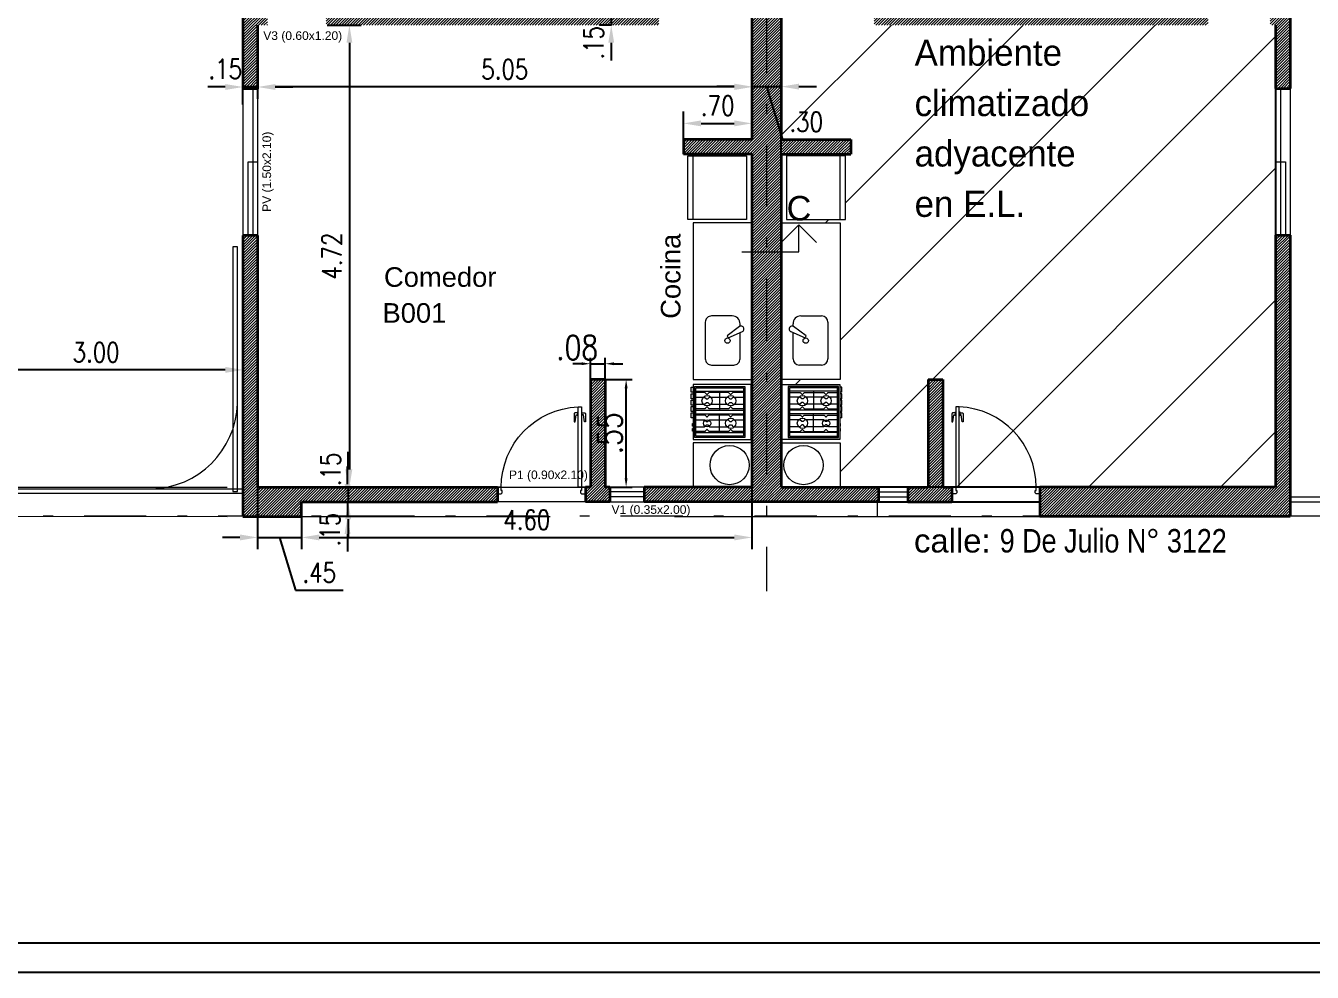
# Model space of a CAD drawing. Header units: millimetres. Extents: x 2761 to 3221, y 1635 to 1962.
# Drawn here: x 3197.74 to 3210.88, y 1697.65 to 1707.32 of the extents above; entities that cross this region are included whole.
import ezdxf

# ---------------------------------------------------------------- set-up
doc = ezdxf.new("R2010")
doc.units = ezdxf.units.MM
doc.linetypes.add('DASHDOT', pattern=[25.4, 12.7, -6.35, 0, -6.35])
doc.linetypes.add('DASHED', pattern=[19.05, 12.7, -6.35])
doc.layers.get('Defpoints').update_dxf_attribs({"lineweight": 5})
for name, color, linetype, lineweight in [('Aberturas', 239, 'Continuous', 18), ('Artefacctos', 249, 'Continuous', 20), ('Cotas', 8, 'Continuous', 15), ('Detalles', 3, 'Continuous', 15), ('Ejes', 3, 'DASHDOT', 13), ('Muros', 6, 'Continuous', 50), ('Proyecciones', 249, 'DASHED', 0), ('Rayado', 7, 'Continuous', 15), ('Textos', 3, 'Continuous', 9)]:
    doc.layers.add(name, color=color, linetype=linetype, lineweight=lineweight)
doc.layers.add('No View', color=70, linetype='Continuous', plot=False)
doc.styles.add('cotas', font='romans.shx', dxfattribs={"width": 0.8})
doc.styles.get("Standard").update_dxf_attribs({"font": 'arial.ttf'})
doc.dimstyles.new('Esc 1-100', dxfattribs={"dimtxt": 0.2, "dimasz": 0.18, "dimexe": 0.12, "dimexo": 0, "dimgap": 0.08, "dimtad": 1, "dimzin": 4, "dimdsep": 46, "dimtxsty": 'cotas', "dimcen": 2.5, "dimclrd": 7, "dimclre": 7, "dimclrt": 256, "dimaunit": 1, "dimadec": 3, "dimazin": 0, "dimtfac": 1, "dimtmove": 1, "dimatfit": 3, "dimfxl": 0.12, "dimarcsym": 0})
doc.dimstyles.new('Esc 1-50', dxfattribs={"dimtxt": 0.25, "dimasz": 0.09, "dimexe": 0.06, "dimexo": 0, "dimgap": 0.04, "dimtad": 1, "dimlfac": 0.5, "dimzin": 4, "dimdsep": 46, "dimtxsty": 'cotas', "dimcen": 2.5, "dimclrd": 7, "dimclre": 7, "dimclrt": 256, "dimaunit": 1, "dimadec": 0, "dimazin": 0, "dimtfac": 1, "dimtmove": 1, "dimatfit": 3, "dimfxl": 0.06, "dimarcsym": 0})

# ---------------------------------------------------------------- blocks, each defined once
blk = doc.blocks.new('Rotulo-PRONEV')
at = {"ltscale": 4}
blk.add_lwpolyline([(20.701, 2.099), (0.299, 2.099), (0.299, 29.398), (20.701, 29.398)], close=True, dxfattribs=at)
at = {"layer": 'No View'}
blk.add_lwpolyline([(0, 0), (21, 0), (21, 29.7), (0, 29.7)], close=True, dxfattribs=at)
blk = doc.blocks.new('P82i')
at = {"color": 0, "linetype": 'ByBlock'}
for points in [[(0.036, 0.828), (0.011, 0.828, 0.414214), (0.001, 0.818), (0.001, 0.738), (0.011, 0.738), (0.021, 0.808), (0.036, 0.808)], [(0.081, 0.828), (0.106, 0.828, -0.414214), (0.116, 0.818), (0.116, 0.738), (0.106, 0.738), (0.096, 0.808), (0.081, 0.808)]]:
    blk.add_lwpolyline(points, format="xyb", dxfattribs=at)
for points in [[(0.041, 0.798), (0.036, 0.798), (0.036, 0.838), (0.041, 0.838)], [(0.076, 0.838), (0.081, 0.838), (0.081, 0.798), (0.076, 0.798)]]:
    blk.add_lwpolyline(points, dxfattribs=at)
for points in [[(0.076, 0.89), (0.041, 0.89), (0.041, 0.07), (0.076, 0.07)], [(0, 0.07), (0.041, 0.07), (0.041, 0.035), (0.051, 0.035), (0.051, 0.01), (0.041, 0), (0, 0)], [(0.9, 0), (0.861, 0), (0.851, 0.01), (0.851, 0.035), (0.861, 0.035), (0.861, 0.07), (0.9, 0.07)]]:
    blk.add_lwpolyline(points, close=True, dxfattribs=at)
blk.add_arc((0.041, 0.07), 0.82, 360, 87.5537, dxfattribs=at)
blk = doc.blocks.new('*D338')
at = {"layer": 'Cotas', "color": 7, "lineweight": -2, "transparency": 16777216}
for p, q in [((3205.155, 1707.314), (3205.155, 1706.574)), ((3200.105, 1706.847), (3200.105, 1706.574)), ((3204.975, 1706.694), (3200.285, 1706.694))]:
    blk.add_line(p, q, dxfattribs=at)
at = {"layer": 'Cotas', "color": 7, "transparency": 16777216}
for points in [[(3200.285, 1706.724), (3200.285, 1706.664), (3200.105, 1706.694)], [(3204.975, 1706.724), (3204.975, 1706.664), (3205.155, 1706.694)]]:
    blk.add_solid(points, dxfattribs=at)
at = {"layer": 'Defpoints', "color": 0, "transparency": 16777216}
for p in [(3205.155, 1707.314), (3200.105, 1706.847), (3200.105, 1706.694)]:
    blk.add_point(p, dxfattribs=at)
at = {"layer": 'Cotas', "transparency": 16777216, "insert": (3202.63, 1706.874), "char_height": 0.2, "attachment_point": 5, "style": 'cotas'}
blk.add_mtext('5.05', dxfattribs=at)
blk = doc.blocks.new('*D339')
at = {"layer": 'Cotas', "color": 7, "lineweight": -2, "transparency": 16777216}
for p, q in [((3200.815, 1707.326), (3201.163, 1707.326)), ((3201.043, 1707.146), (3201.043, 1702.786)), ((3200.105, 1702.606), (3201.163, 1702.606))]:
    blk.add_line(p, q, dxfattribs=at)
at = {"layer": 'Cotas', "color": 7, "transparency": 16777216}
for points in [[(3201.013, 1707.146), (3201.073, 1707.146), (3201.043, 1707.326)], [(3201.013, 1702.786), (3201.073, 1702.786), (3201.043, 1702.606)]]:
    blk.add_solid(points, dxfattribs=at)
at = {"layer": 'Defpoints', "color": 0, "transparency": 16777216}
for p in [(3200.815, 1707.326), (3200.105, 1702.606), (3201.043, 1702.606)]:
    blk.add_point(p, dxfattribs=at)
at = {"layer": 'Cotas', "transparency": 16777216, "insert": (3200.863, 1704.966), "char_height": 0.2, "attachment_point": 5, "rotation": 90, "style": 'cotas'}
blk.add_mtext('4.72', dxfattribs=at)
blk = doc.blocks.new('*D358')
at = {"layer": 'Cotas', "color": 7, "lineweight": -2, "transparency": 16777216}
for p, q in [((3204.455, 1706.156), (3204.455, 1706.442)), ((3205.155, 1706.156), (3205.155, 1706.442)), ((3204.635, 1706.322), (3204.975, 1706.322))]:
    blk.add_line(p, q, dxfattribs=at)
at = {"layer": 'Cotas', "color": 7, "transparency": 16777216}
for points in [[(3204.635, 1706.352), (3204.635, 1706.292), (3204.455, 1706.322)], [(3204.975, 1706.352), (3204.975, 1706.292), (3205.155, 1706.322)]]:
    blk.add_solid(points, dxfattribs=at)
at = {"layer": 'Defpoints', "color": 0, "transparency": 16777216}
for p in [(3205.155, 1706.322), (3204.455, 1706.156), (3205.155, 1706.156)]:
    blk.add_point(p, dxfattribs=at)
at = {"layer": 'Cotas', "transparency": 16777216, "insert": (3204.805, 1706.502), "char_height": 0.2, "attachment_point": 5, "style": 'cotas'}
blk.add_mtext('.70', dxfattribs=at)
blk = doc.blocks.new('*D359')
at = {"layer": 'Cotas', "color": 7, "lineweight": -2, "transparency": 16777216}
for p, q in [((3200.105, 1702.606), (3200.105, 1701.971)), ((3200.555, 1702.306), (3200.555, 1701.971)), ((3199.925, 1702.091), (3199.745, 1702.091)), ((3200.105, 1702.091), (3200.555, 1702.091)), ((3200.105, 1702.091), (3200.555, 1702.091)), ((3200.33, 1702.091), (3200.492, 1701.551)), ((3200.735, 1702.091), (3200.915, 1702.091)), ((3200.492, 1701.551), (3200.979, 1701.551))]:
    blk.add_line(p, q, dxfattribs=at)
at = {"layer": 'Cotas', "color": 7, "transparency": 16777216}
for points in [[(3199.925, 1702.121), (3199.925, 1702.061), (3200.105, 1702.091)], [(3200.735, 1702.121), (3200.735, 1702.061), (3200.555, 1702.091)]]:
    blk.add_solid(points, dxfattribs=at)
at = {"layer": 'Defpoints', "color": 0, "transparency": 16777216}
for p in [(3200.105, 1702.606), (3200.555, 1702.306), (3200.555, 1702.091)]:
    blk.add_point(p, dxfattribs=at)
at = {"layer": 'Cotas', "transparency": 16777216, "insert": (3200.735, 1701.731), "char_height": 0.2, "attachment_point": 5, "style": 'cotas'}
blk.add_mtext('.45', dxfattribs=at)
blk = doc.blocks.new('*D360')
at = {"layer": 'Cotas', "color": 7, "lineweight": -2, "transparency": 16777216}
for p, q in [((3205.155, 1702.606), (3205.155, 1701.971)), ((3200.555, 1702.306), (3200.555, 1701.971)), ((3200.735, 1702.091), (3204.975, 1702.091))]:
    blk.add_line(p, q, dxfattribs=at)
at = {"layer": 'Cotas', "color": 7, "transparency": 16777216}
for points in [[(3200.735, 1702.121), (3200.735, 1702.061), (3200.555, 1702.091)], [(3204.975, 1702.121), (3204.975, 1702.061), (3205.155, 1702.091)]]:
    blk.add_solid(points, dxfattribs=at)
at = {"layer": 'Defpoints', "color": 0, "transparency": 16777216}
for p in [(3205.155, 1702.606), (3200.555, 1702.306), (3205.155, 1702.091)]:
    blk.add_point(p, dxfattribs=at)
at = {"layer": 'Cotas', "transparency": 16777216, "insert": (3202.855, 1702.271), "char_height": 0.2, "attachment_point": 5, "style": 'cotas'}
blk.add_mtext('4.60', dxfattribs=at)
blk = doc.blocks.new('*D364')
at = {"layer": 'Cotas', "color": 7, "lineweight": -2, "transparency": 16777216}
for p, q in [((3196.955, 1703.575), (3196.955, 1703.923)), ((3199.955, 1703.575), (3199.955, 1703.923)), ((3199.775, 1703.803), (3197.135, 1703.803))]:
    blk.add_line(p, q, dxfattribs=at)
at = {"layer": 'Cotas', "color": 7, "transparency": 16777216}
for points in [[(3197.135, 1703.833), (3197.135, 1703.773), (3196.955, 1703.803)], [(3199.775, 1703.833), (3199.775, 1703.773), (3199.955, 1703.803)]]:
    blk.add_solid(points, dxfattribs=at)
at = {"layer": 'Defpoints', "color": 0, "transparency": 16777216}
for p in [(3196.955, 1703.803), (3196.955, 1703.575), (3199.955, 1703.575)]:
    blk.add_point(p, dxfattribs=at)
at = {"layer": 'Cotas', "transparency": 16777216, "insert": (3198.455, 1703.983), "char_height": 0.2, "attachment_point": 5, "style": 'cotas'}
blk.add_mtext('3.00', dxfattribs=at)
blk = doc.blocks.new('*D365')
at = {"layer": 'Defpoints', "color": 0, "transparency": 16777216}
for p in [(3203.655, 1703.704), (3203.87, 1703.704), (3203.655, 1702.606)]:
    blk.add_point(p, dxfattribs=at)
at = {"layer": 'Proyecciones', "color": 7, "lineweight": -2, "transparency": 16777216}
for p, q in [((3203.655, 1703.704), (3203.93, 1703.704)), ((3203.87, 1702.696), (3203.87, 1703.614)), ((3203.655, 1702.606), (3203.93, 1702.606))]:
    blk.add_line(p, q, dxfattribs=at)
at = {"layer": 'Proyecciones', "color": 7, "transparency": 16777216}
for points in [[(3203.855, 1703.614), (3203.885, 1703.614), (3203.87, 1703.704)], [(3203.855, 1702.696), (3203.885, 1702.696), (3203.87, 1702.606)]]:
    blk.add_solid(points, dxfattribs=at)
at = {"layer": 'Proyecciones', "lineweight": 20, "transparency": 16777216, "insert": (3203.705, 1703.155), "char_height": 0.25, "attachment_point": 5, "rotation": 90, "style": 'cotas'}
blk.add_mtext('.55', dxfattribs=at)
blk = doc.blocks.new('*D366')
at = {"layer": 'Defpoints', "color": 0, "transparency": 16777216}
for p in [(3203.655, 1703.866), (3203.505, 1703.704), (3203.655, 1703.704)]:
    blk.add_point(p, dxfattribs=at)
at = {"layer": 'Proyecciones', "color": 7, "lineweight": -2, "transparency": 16777216}
for p, q in [((3203.505, 1703.704), (3203.505, 1703.926)), ((3203.655, 1703.704), (3203.655, 1703.926)), ((3203.415, 1703.866), (3203.325, 1703.866)), ((3203.505, 1703.866), (3203.655, 1703.866)), ((3203.745, 1703.866), (3203.835, 1703.866))]:
    blk.add_line(p, q, dxfattribs=at)
at = {"layer": 'Proyecciones', "color": 7, "transparency": 16777216}
for points in [[(3203.415, 1703.881), (3203.415, 1703.851), (3203.505, 1703.866)], [(3203.745, 1703.881), (3203.745, 1703.851), (3203.655, 1703.866)]]:
    blk.add_solid(points, dxfattribs=at)
at = {"layer": 'Proyecciones', "lineweight": 20, "transparency": 16777216, "insert": (3203.37, 1704.031), "char_height": 0.25, "attachment_point": 5, "style": 'cotas'}
blk.add_mtext('.08', dxfattribs=at)
blk = doc.blocks.new('*D348')
at = {"layer": 'Cotas', "color": 7, "lineweight": -2, "transparency": 16777216}
for p, q in [((3199.955, 1706.514), (3199.955, 1706.814)), ((3200.105, 1706.847), (3200.105, 1706.574)), ((3199.775, 1706.694), (3199.595, 1706.694)), ((3200.105, 1706.694), (3199.955, 1706.694)), ((3200.285, 1706.694), (3200.465, 1706.694))]:
    blk.add_line(p, q, dxfattribs=at)
at = {"layer": 'Cotas', "color": 7, "transparency": 16777216}
for points in [[(3199.775, 1706.724), (3199.775, 1706.664), (3199.955, 1706.694)], [(3200.285, 1706.724), (3200.285, 1706.664), (3200.105, 1706.694)]]:
    blk.add_solid(points, dxfattribs=at)
at = {"layer": 'Defpoints', "color": 0, "transparency": 16777216}
for p in [(3200.105, 1706.847), (3199.955, 1706.694), (3199.955, 1706.514)]:
    blk.add_point(p, dxfattribs=at)
at = {"layer": 'Cotas', "transparency": 16777216, "insert": (3199.775, 1706.878), "char_height": 0.2, "attachment_point": 5, "style": 'cotas'}
blk.add_mtext('.15', dxfattribs=at)
blk = doc.blocks.new('*D367')
at = {"layer": 'Cotas', "color": 7, "lineweight": -2, "transparency": 16777216}
for p, q in [((3201.031, 1702.786), (3201.031, 1702.966)), ((3200.105, 1702.606), (3201.151, 1702.606)), ((3201.031, 1702.606), (3201.031, 1702.456)), ((3201.183, 1702.456), (3200.911, 1702.456)), ((3201.031, 1702.276), (3201.031, 1702.096))]:
    blk.add_line(p, q, dxfattribs=at)
at = {"layer": 'Cotas', "color": 7, "transparency": 16777216}
for points in [[(3201.001, 1702.786), (3201.061, 1702.786), (3201.031, 1702.606)], [(3201.001, 1702.276), (3201.061, 1702.276), (3201.031, 1702.456)]]:
    blk.add_solid(points, dxfattribs=at)
at = {"layer": 'Defpoints', "color": 0, "transparency": 16777216}
for p in [(3200.105, 1702.606), (3201.031, 1702.456), (3201.183, 1702.456)]:
    blk.add_point(p, dxfattribs=at)
at = {"layer": 'Cotas', "transparency": 16777216, "insert": (3200.851, 1702.786), "char_height": 0.2, "attachment_point": 5, "rotation": 90, "style": 'cotas'}
blk.add_mtext('.15', dxfattribs=at)
blk = doc.blocks.new('*D368')
at = {"layer": 'Cotas', "color": 7, "lineweight": -2, "transparency": 16777216}
for p, q in [((3201.024, 1702.636), (3201.024, 1702.816)), ((3201.183, 1702.456), (3200.904, 1702.456)), ((3201.024, 1702.456), (3201.024, 1702.306)), ((3201.102, 1702.306), (3200.904, 1702.306)), ((3201.024, 1702.126), (3201.024, 1701.946))]:
    blk.add_line(p, q, dxfattribs=at)
at = {"layer": 'Cotas', "color": 7, "transparency": 16777216}
for points in [[(3200.994, 1702.636), (3201.054, 1702.636), (3201.024, 1702.456)], [(3200.994, 1702.126), (3201.054, 1702.126), (3201.024, 1702.306)]]:
    blk.add_solid(points, dxfattribs=at)
at = {"layer": 'Defpoints', "color": 0, "transparency": 16777216}
for p in [(3201.183, 1702.456), (3201.024, 1702.306), (3201.102, 1702.306)]:
    blk.add_point(p, dxfattribs=at)
at = {"layer": 'Cotas', "transparency": 16777216, "insert": (3200.844, 1702.171), "char_height": 0.2, "attachment_point": 5, "rotation": 90, "style": 'cotas'}
blk.add_mtext('.15', dxfattribs=at)
blk = doc.blocks.new('*D369')
at = {"layer": 'Cotas', "color": 7, "lineweight": -2, "transparency": 16777216}
for p, q in [((3203.718, 1707.656), (3203.718, 1707.836)), ((3203.575, 1707.476), (3203.838, 1707.476)), ((3203.718, 1707.476), (3203.718, 1707.326)), ((3203.721, 1707.326), (3203.598, 1707.326)), ((3203.718, 1707.146), (3203.718, 1706.966))]:
    blk.add_line(p, q, dxfattribs=at)
at = {"layer": 'Cotas', "color": 7, "transparency": 16777216}
for points in [[(3203.688, 1707.656), (3203.748, 1707.656), (3203.718, 1707.476)], [(3203.688, 1707.146), (3203.748, 1707.146), (3203.718, 1707.326)]]:
    blk.add_solid(points, dxfattribs=at)
at = {"layer": 'Defpoints', "color": 0, "transparency": 16777216}
for p in [(3203.575, 1707.476), (3203.718, 1707.326), (3203.721, 1707.326)]:
    blk.add_point(p, dxfattribs=at)
at = {"layer": 'Cotas', "transparency": 16777216, "insert": (3203.538, 1707.146), "char_height": 0.2, "attachment_point": 5, "rotation": 90, "style": 'cotas'}
blk.add_mtext('.15', dxfattribs=at)
blk = doc.blocks.new('*D373')
at = {"layer": 'Cotas', "color": 7, "lineweight": -2, "transparency": 16777216}
for p, q in [((3205.155, 1707.314), (3205.155, 1706.578)), ((3204.975, 1706.698), (3204.795, 1706.698)), ((3205.155, 1706.698), (3205.455, 1706.698)), ((3205.155, 1706.698), (3205.455, 1706.698)), ((3205.305, 1706.698), (3205.467, 1706.158)), ((3205.455, 1706.793), (3205.455, 1706.578)), ((3205.635, 1706.698), (3205.815, 1706.698)), ((3205.467, 1706.158), (3205.954, 1706.158))]:
    blk.add_line(p, q, dxfattribs=at)
at = {"layer": 'Cotas', "color": 7, "transparency": 16777216}
for points in [[(3204.975, 1706.728), (3204.975, 1706.668), (3205.155, 1706.698)], [(3205.635, 1706.728), (3205.635, 1706.668), (3205.455, 1706.698)]]:
    blk.add_solid(points, dxfattribs=at)
at = {"layer": 'Defpoints', "color": 0, "transparency": 16777216}
for p in [(3205.155, 1707.314), (3205.455, 1706.793), (3205.455, 1706.698)]:
    blk.add_point(p, dxfattribs=at)
at = {"layer": 'Cotas', "transparency": 16777216, "insert": (3205.71, 1706.338), "char_height": 0.2, "attachment_point": 5, "style": 'cotas'}
blk.add_mtext('.30', dxfattribs=at)

msp = doc.modelspace()

# ---------------------------------------------------------------- hatches: boundary and pattern name
at = {"layer": 'Rayado', "lineweight": 20}
h = msp.add_hatch(dxfattribs=at)
h.set_pattern_fill('_USER', color=256, scale=0.02, angle=45, pattern_type=0)
h.set_pattern_definition([(45, (0, 0), (-0.01414213562, 0.01414213562), [])])
h.paths.add_polyline_path([(3211.005, 1711.179), (3210.855, 1711.179), (3210.855, 1710.626), (3209.555, 1710.626), (3209.555, 1709.76), (3209.705, 1709.76), (3209.705, 1710.476), (3211.005, 1710.476)], flags=0)
h.paths.add_polyline_path([(3211.005, 1711.179), (3210.855, 1711.179), (3210.855, 1710.626), (3209.555, 1710.626), (3209.555, 1709.76), (3209.705, 1709.76), (3209.705, 1710.476), (3211.005, 1710.476)], flags=0)
h.paths.add_polyline_path([(3209.555, 1710.626), (3206.405, 1710.626), (3206.405, 1710.476), (3209.555, 1710.476)], flags=17)
h.paths.add_polyline_path([(3211.005, 1711.179), (3210.855, 1711.179), (3210.855, 1710.626), (3209.555, 1710.626), (3209.555, 1710.476), (3209.555, 1709.76), (3209.705, 1709.76), (3209.705, 1710.476), (3211.005, 1710.476)], flags=0)
h.paths.add_polyline_path([(3211.005, 1713.756), (3205.305, 1713.756), (3205.305, 1713.626), (3211.005, 1713.626)])
h.paths.add_polyline_path([(3205.305, 1713.756), (3199.605, 1713.756), (3199.605, 1713.626), (3205.305, 1713.626)])
h.paths.add_polyline_path([(3205.305, 1713.626), (3199.605, 1713.626), (3199.605, 1712.676), (3199.755, 1712.676), (3199.755, 1713.476), (3203.055, 1713.476), (3203.055, 1711.476), (3204.305, 1711.476), (3204.305, 1712.426), (3204.155, 1712.426), (3204.155, 1711.626), (3203.205, 1711.626), (3203.205, 1713.476), (3205.155, 1713.476), (3205.155, 1711.626), (3205.105, 1711.626), (3205.105, 1711.476), (3205.155, 1711.476), (3205.155, 1708.414), (3205.305, 1708.414)])
h.paths.add_polyline_path([(3204.205, 1710.626), (3199.755, 1710.626), (3199.755, 1711.276), (3199.605, 1711.276), (3199.605, 1710.476), (3200.905, 1710.476), (3200.905, 1709.676), (3201.055, 1709.676), (3201.055, 1710.476), (3204.205, 1710.476)], flags=17)
h.paths.add_polyline_path([(3204.205, 1709.626), (3204.055, 1709.626), (3204.055, 1707.476), (3201.055, 1707.476), (3201.055, 1708.276), (3200.905, 1708.276), (3200.905, 1707.476), (3200.805, 1707.476), (3200.805, 1707.326), (3204.205, 1707.326)])
h.paths.add_polyline_path([(3200.105, 1707.326), (3200.205, 1707.326), (3200.205, 1707.476), (3199.955, 1707.476), (3199.955, 1706.676), (3200.105, 1706.676)])
h.paths.add_polyline_path([(3200.105, 1705.176), (3199.955, 1705.176), (3199.955, 1702.306), (3200.555, 1702.306), (3200.555, 1702.456), (3202.555, 1702.456), (3202.555, 1702.606), (3200.105, 1702.606)])
h.paths.add_polyline_path([(3203.655, 1703.704), (3203.505, 1703.704), (3203.505, 1702.606), (3203.455, 1702.606), (3203.455, 1702.456), (3203.705, 1702.456), (3203.705, 1702.606), (3203.655, 1702.606)])
h.paths.add_polyline_path([(3205.305, 1705.01), (3205.155, 1705.01), (3205.155, 1702.606), (3204.055, 1702.606), (3204.055, 1702.456), (3205.305, 1702.456)])
h.paths.add_polyline_path([(3205.455, 1705.01), (3205.305, 1705.01), (3205.305, 1702.456), (3206.448, 1702.456), (3206.448, 1702.606), (3205.455, 1702.606)])
h.paths.add_polyline_path([(3206.164, 1706.156), (3205.455, 1706.156), (3205.455, 1708.414), (3205.305, 1708.414), (3205.305, 1705.01), (3205.455, 1705.01), (3205.455, 1706.006), (3206.164, 1706.006)])
h.paths.add_polyline_path([(3205.305, 1708.414), (3205.155, 1708.414), (3205.155, 1706.156), (3204.455, 1706.156), (3204.455, 1706.006), (3205.155, 1706.006), (3205.155, 1705.01), (3205.305, 1705.01)])
h.paths.add_polyline_path([(3205.455, 1711.476), (3205.505, 1711.476), (3205.505, 1711.626), (3205.455, 1711.626), (3205.455, 1713.476), (3207.405, 1713.476), (3207.405, 1711.626), (3206.455, 1711.626), (3206.455, 1712.426), (3206.305, 1712.426), (3206.305, 1711.476), (3207.555, 1711.476), (3207.555, 1713.476), (3210.855, 1713.476), (3210.855, 1712.679), (3211.005, 1712.679), (3211.005, 1713.626), (3205.305, 1713.626), (3205.305, 1708.414), (3205.455, 1708.414)])
h.paths.add_polyline_path([(3206.555, 1709.626), (3206.405, 1709.626), (3206.405, 1707.326), (3209.815, 1707.326), (3209.815, 1707.476), (3209.705, 1707.476), (3209.705, 1707.476), (3209.705, 1708.26), (3209.555, 1708.26), (3209.555, 1707.476), (3206.555, 1707.476)])
h.paths.add_polyline_path([(3211.005, 1711.179), (3210.855, 1711.179), (3210.855, 1710.626), (3206.405, 1710.626), (3206.405, 1710.476), (3209.555, 1710.476), (3209.555, 1709.76), (3209.705, 1709.76), (3209.705, 1710.476), (3211.005, 1710.476)], flags=0)
h.paths.add_polyline_path([(3210.655, 1707.476), (3210.45, 1707.476), (3210.45, 1707.326), (3210.505, 1707.326), (3210.505, 1706.68), (3210.655, 1706.68)])
h.paths.add_polyline_path([(3210.655, 1705.18), (3210.505, 1705.18), (3210.505, 1702.606), (3208.097, 1702.606), (3208.097, 1702.306), (3210.655, 1702.306)])
h.paths.add_polyline_path([(3207.105, 1703.704), (3206.955, 1703.704), (3206.955, 1702.606), (3206.748, 1702.606), (3206.748, 1702.456), (3207.198, 1702.456), (3207.198, 1702.606), (3207.105, 1702.606)])
h.paths.add_polyline_path([(3213.404, 1707.476), (3213.254, 1707.476), (3213.254, 1702.456), (3213.404, 1702.456)])
h.paths.add_polyline_path([(3196.955, 1702.606), (3196.805, 1702.606), (3196.805, 1702.306), (3196.955, 1702.306)])
h.paths.add_polyline_path([(3197.005, 1702.606), (3196.955, 1702.606), (3196.955, 1702.306), (3197.005, 1702.306)])
h.paths.add_polyline_path([(3197.255, 1702.606), (3197.005, 1702.606), (3197.005, 1702.306), (3197.255, 1702.306)])
at = {"layer": 'Rayado'}
h = msp.add_hatch(dxfattribs=at)
h.set_pattern_fill('ANSI31', color=256, scale=0.3)
h.paths.add_polyline_path([(3210.855, 1713.476), (3207.555, 1713.476), (3207.555, 1711.476), (3206.305, 1711.476), (3206.305, 1712.426), (3206.455, 1712.426), (3206.455, 1711.626), (3207.405, 1711.626), (3207.405, 1713.476), (3205.455, 1713.476), (3205.455, 1711.626), (3205.505, 1711.626), (3205.505, 1711.476), (3205.455, 1711.476), (3205.455, 1706.156), (3206.164, 1706.156), (3206.164, 1706.006), (3205.455, 1706.006), (3205.455, 1705.306), (3206.055, 1705.306), (3206.055, 1703.704), (3205.455, 1703.704), (3205.455, 1703.059), (3206.055, 1703.059), (3206.055, 1702.606), (3206.955, 1702.606), (3206.955, 1703.704), (3207.105, 1703.704), (3207.105, 1702.606), (3210.505, 1702.606), (3210.505, 1707.326), (3209.555, 1707.326), (3206.405, 1707.326), (3206.405, 1709.626), (3206.555, 1709.626), (3206.555, 1707.476), (3209.555, 1707.476), (3209.555, 1710.476), (3206.405, 1710.476), (3206.405, 1710.626), (3210.855, 1710.626)])
h.paths.add_polyline_path([(3206.11, 1705.99), (3206.11, 1705.34), (3205.51, 1705.34), (3205.51, 1705.99)], flags=16)
h.paths.add_polyline_path([(3207.279, 1703.364), (3207.304, 1703.364, -0.414214), (3207.314, 1703.354), (3207.314, 1703.274), (3207.304, 1703.274), (3207.294, 1703.344), (3207.279, 1703.344)], flags=16)
h.paths.add_polyline_path([(3207.234, 1703.344), (3207.219, 1703.344), (3207.209, 1703.274), (3207.199, 1703.274), (3207.199, 1703.354, -0.414214), (3207.209, 1703.364), (3207.234, 1703.364)], flags=16)
h.paths.add_polyline_path([(3206.054, 1703.653), (3206.054, 1703.625), (3206.073, 1703.625), (3206.073, 1703.575), (3206.054, 1703.575), (3206.054, 1703.559), (3206.073, 1703.559), (3206.073, 1703.509), (3206.054, 1703.509), (3206.054, 1703.494), (3206.073, 1703.494), (3206.073, 1703.444), (3206.054, 1703.444), (3206.054, 1703.429), (3206.073, 1703.429), (3206.073, 1703.379), (3206.054, 1703.379), (3206.054, 1703.364), (3206.073, 1703.364), (3206.073, 1703.314), (3206.054, 1703.314), (3206.054, 1703.255), (3206.061, 1703.255), (3206.061, 1703.228), (3206.054, 1703.228), (3206.054, 1703.204), (3206.061, 1703.204), (3206.061, 1703.178), (3206.054, 1703.178), (3206.054, 1703.093), (3205.462, 1703.093), (3205.462, 1703.653)], flags=16)
h.paths.add_polyline_path([(3206.041, 1703.633), (3206.041, 1703.113), (3205.527, 1703.113), (3205.527, 1703.633)], flags=0)
h.paths.add_polyline_path([(3206.028, 1703.621), (3206.028, 1703.125), (3205.54, 1703.125), (3205.54, 1703.621)], flags=0)
h.paths.add_polyline_path([(3205.893, 1703.571), (3205.911, 1703.553, 0.414411), (3205.914, 1703.553), (3205.932, 1703.571), (3205.933, 1703.571, 0.199), (3205.931, 1703.57), (3205.913, 1703.551), (3205.894, 1703.57, 0.199), (3205.892, 1703.571), (3205.784, 1703.571), (3205.784, 1703.525), (3205.875, 1703.525, -0.673671), (3205.965, 1703.488, -0.673671), (3205.875, 1703.452), (3205.784, 1703.452), (3205.784, 1703.406), (3205.892, 1703.406, 0.199), (3205.894, 1703.407), (3205.913, 1703.425), (3205.932, 1703.406), (3205.933, 1703.406, -0.199), (3205.931, 1703.407), (3205.914, 1703.424, 0.414411), (3205.911, 1703.424), (3205.893, 1703.406), (3205.69, 1703.406), (3205.673, 1703.424, 0.414411), (3205.669, 1703.424), (3205.652, 1703.406), (3205.651, 1703.406, 0.199), (3205.653, 1703.407), (3205.671, 1703.425), (3205.69, 1703.407, 0.199), (3205.691, 1703.406), (3205.784, 1703.406), (3205.784, 1703.452), (3205.709, 1703.452, -0.673671), (3205.619, 1703.488, -0.673671), (3205.709, 1703.525), (3205.784, 1703.525), (3205.784, 1703.571), (3205.691, 1703.571, 0.199), (3205.69, 1703.57), (3205.671, 1703.551), (3205.652, 1703.571), (3205.651, 1703.571, -0.199), (3205.653, 1703.57), (3205.669, 1703.553, 0.414411), (3205.673, 1703.553), (3205.69, 1703.571)], flags=0)
h.paths.add_polyline_path([(3205.893, 1703.34), (3205.911, 1703.322, 0.414411), (3205.914, 1703.322), (3205.932, 1703.34), (3205.933, 1703.34, 0.199), (3205.931, 1703.339), (3205.913, 1703.32), (3205.894, 1703.339, 0.199), (3205.892, 1703.34), (3205.784, 1703.34), (3205.784, 1703.294), (3205.886, 1703.294), (3205.892, 1703.288, -0.597994), (3205.949, 1703.257, -0.597994), (3205.892, 1703.227), (3205.886, 1703.221), (3205.784, 1703.221), (3205.784, 1703.175), (3205.892, 1703.175, 0.199), (3205.894, 1703.176), (3205.913, 1703.194), (3205.932, 1703.175), (3205.933, 1703.175, -0.199), (3205.931, 1703.176), (3205.914, 1703.193, 0.414411), (3205.911, 1703.193), (3205.893, 1703.175), (3205.69, 1703.175), (3205.673, 1703.193, 0.414411), (3205.669, 1703.193), (3205.652, 1703.175), (3205.651, 1703.175, 0.199), (3205.653, 1703.176), (3205.671, 1703.194), (3205.69, 1703.176, 0.199), (3205.691, 1703.175), (3205.784, 1703.175), (3205.784, 1703.221), (3205.709, 1703.221, -0.673671), (3205.619, 1703.257, -0.673671), (3205.709, 1703.294), (3205.784, 1703.294), (3205.784, 1703.34), (3205.691, 1703.34, 0.199), (3205.69, 1703.339), (3205.671, 1703.32), (3205.652, 1703.34), (3205.651, 1703.34, -0.199), (3205.653, 1703.339), (3205.669, 1703.322, 0.414411), (3205.673, 1703.322), (3205.69, 1703.34)], flags=0)

# ---------------------------------------------------------------- linework, layer by layer
at = {"layer": 'Aberturas'}
for p, q in [((3199.955, 1706.676), (3199.955, 1705.176)), ((3200.055, 1706.676), (3200.055, 1705.176)), ((3200.105, 1706.676), (3200.105, 1705.926)), ((3210.505, 1706.68), (3210.505, 1705.93)), ((3210.555, 1706.68), (3210.555, 1705.18)), ((3210.655, 1706.68), (3210.655, 1705.18)), ((3200.005, 1705.926), (3200.005, 1705.176)), ((3200.105, 1705.926), (3200.005, 1705.926)), ((3200.105, 1705.926), (3200.105, 1705.176)), ((3210.505, 1705.93), (3210.605, 1705.93)), ((3210.605, 1705.93), (3210.605, 1705.18)), ((3204.055, 1702.606), (3203.705, 1702.606)), ((3206.448, 1702.606), (3206.748, 1702.606)), ((3204.055, 1702.556), (3203.705, 1702.556)), ((3204.055, 1702.506), (3203.705, 1702.506)), ((3206.448, 1702.556), (3206.748, 1702.556)), ((3206.448, 1702.506), (3206.748, 1702.506)), ((3203.705, 1702.456), (3204.055, 1702.456)), ((3206.748, 1702.456), (3206.448, 1702.456))]:
    msp.add_line(p, q, dxfattribs=at)
for points in [[(3199.851, 1702.561), (3199.901, 1702.561), (3199.901, 1705.061), (3199.851, 1705.061)], [(3197.255, 1702.586), (3199.955, 1702.586), (3199.955, 1702.541), (3197.255, 1702.541)], [(3213.254, 1702.502), (3210.654, 1702.502), (3210.654, 1702.456), (3213.254, 1702.456)]]:
    msp.add_lwpolyline(points, close=True, dxfattribs=at)
msp.add_arc((3198.997, 1703.49), 0.904, 271.4959, 357.9586, dxfattribs=at)
at = {"layer": 'Artefacctos', "lineweight": 20}
for p, q in [((3204.555, 1705.34), (3204.555, 1705.99)), ((3206.055, 1705.34), (3206.055, 1705.99)), ((3204.555, 1705.306), (3204.555, 1703.704)), ((3205.155, 1705.306), (3204.555, 1705.306)), ((3205.455, 1705.306), (3206.055, 1705.306)), ((3206.055, 1705.306), (3206.055, 1703.704)), ((3205.655, 1704.355), (3205.867, 1704.355)), ((3205.551, 1704.194), (3205.698, 1704.131)), ((3205.575, 1704.248), (3205.575, 1704.273)), ((3205.575, 1703.917), (3205.575, 1704.183)), ((3205.708, 1704.15), (3205.581, 1704.246)), ((3205.931, 1704.29), (3205.931, 1703.917)), ((3205.698, 1704.131), (3205.708, 1704.15)), ((3205.867, 1703.852), (3205.64, 1703.852)), ((3204.555, 1703.704), (3205.155, 1703.704)), ((3206.055, 1703.704), (3205.455, 1703.704)), ((3204.581, 1703.584), (3205.069, 1703.584)), ((3204.825, 1703.584), (3204.825, 1703.393)), ((3206.028, 1703.584), (3205.54, 1703.584)), ((3205.784, 1703.584), (3205.784, 1703.393)), ((3206.073, 1703.625), (3206.054, 1703.625)), ((3206.073, 1703.575), (3206.054, 1703.575)), ((3206.073, 1703.559), (3206.054, 1703.559)), ((3206.073, 1703.509), (3206.054, 1703.509)), ((3206.073, 1703.575), (3206.073, 1703.625)), ((3206.073, 1703.509), (3206.073, 1703.559)), ((3204.581, 1703.393), (3205.069, 1703.393)), ((3206.028, 1703.393), (3205.54, 1703.393)), ((3206.073, 1703.494), (3206.054, 1703.494)), ((3206.073, 1703.444), (3206.054, 1703.444)), ((3206.073, 1703.429), (3206.054, 1703.429)), ((3206.073, 1703.379), (3206.054, 1703.379)), ((3206.073, 1703.444), (3206.073, 1703.494)), ((3206.073, 1703.379), (3206.073, 1703.429)), ((3204.581, 1703.353), (3205.069, 1703.353)), ((3204.825, 1703.162), (3204.825, 1703.353)), ((3206.028, 1703.353), (3205.54, 1703.353)), ((3205.784, 1703.162), (3205.784, 1703.353)), ((3206.073, 1703.364), (3206.054, 1703.364)), ((3206.073, 1703.314), (3206.054, 1703.314)), ((3206.061, 1703.255), (3206.054, 1703.255)), ((3206.061, 1703.228), (3206.061, 1703.255)), ((3206.073, 1703.314), (3206.073, 1703.364)), ((3204.581, 1703.162), (3205.069, 1703.162)), ((3206.028, 1703.162), (3205.54, 1703.162)), ((3206.061, 1703.228), (3206.054, 1703.228)), ((3206.061, 1703.204), (3206.054, 1703.204)), ((3206.061, 1703.178), (3206.054, 1703.178)), ((3206.061, 1703.178), (3206.061, 1703.204)), ((3205.155, 1703.059), (3204.555, 1703.059)), ((3204.555, 1703.059), (3204.555, 1702.606)), ((3205.455, 1703.059), (3206.055, 1703.059)), ((3206.055, 1703.059), (3206.055, 1702.606))]:
    msp.add_line(p, q, dxfattribs=at)
for points in [[(3204.499, 1705.99), (3205.099, 1705.99), (3205.099, 1705.34), (3204.499, 1705.34)], [(3206.11, 1705.99), (3205.51, 1705.99), (3205.51, 1705.34), (3206.11, 1705.34)], [(3204.555, 1703.093), (3205.147, 1703.093), (3205.147, 1703.653), (3204.555, 1703.653)], [(3206.054, 1703.093), (3205.462, 1703.093), (3205.462, 1703.653), (3206.054, 1703.653)], [(3204.569, 1703.113), (3204.569, 1703.633), (3205.082, 1703.633), (3205.082, 1703.113)], [(3204.581, 1703.125), (3204.581, 1703.621), (3205.069, 1703.621), (3205.069, 1703.125)], [(3206.041, 1703.113), (3206.041, 1703.633), (3205.527, 1703.633), (3205.527, 1703.113)], [(3206.028, 1703.125), (3206.028, 1703.621), (3205.54, 1703.621), (3205.54, 1703.125)]]:
    msp.add_lwpolyline(points, close=True, dxfattribs=at)
for points in [[(3205.034, 1704.248), (3205.034, 1704.273, 0.414412), (3204.954, 1704.355), (3204.743, 1704.355, 0.414214), (3204.678, 1704.29), (3204.678, 1703.917, 0.414214), (3204.743, 1703.852), (3204.969, 1703.852, 0.414214), (3205.034, 1703.917), (3205.034, 1704.183)], [(3205.069, 1703.571), (3204.958, 1703.571, 0.199), (3204.957, 1703.57), (3204.94, 1703.553, -0.414411), (3204.936, 1703.553), (3204.92, 1703.57, 0.199), (3204.918, 1703.571), (3204.717, 1703.571, 0.199), (3204.715, 1703.57), (3204.698, 1703.553, -0.414411), (3204.695, 1703.553), (3204.678, 1703.57, 0.199), (3204.676, 1703.571), (3204.581, 1703.571)], [(3205.54, 1703.571), (3205.651, 1703.571, -0.199), (3205.653, 1703.57), (3205.669, 1703.553, 0.414411), (3205.673, 1703.553), (3205.69, 1703.57, -0.199), (3205.691, 1703.571), (3205.892, 1703.571, -0.199), (3205.894, 1703.57), (3205.911, 1703.553, 0.414411), (3205.914, 1703.553), (3205.931, 1703.57, -0.199), (3205.933, 1703.571), (3206.028, 1703.571)], [(3205.069, 1703.406), (3204.958, 1703.406, -0.199), (3204.957, 1703.407), (3204.94, 1703.424, 0.414411), (3204.936, 1703.424), (3204.92, 1703.407, -0.199), (3204.918, 1703.406), (3204.717, 1703.406, -0.199), (3204.715, 1703.407), (3204.698, 1703.424, 0.414411), (3204.695, 1703.424), (3204.678, 1703.407, -0.199), (3204.676, 1703.406), (3204.581, 1703.406)], [(3205.54, 1703.406), (3205.651, 1703.406, 0.199), (3205.653, 1703.407), (3205.669, 1703.424, -0.414411), (3205.673, 1703.424), (3205.69, 1703.407, 0.199), (3205.691, 1703.406), (3205.892, 1703.406, 0.199), (3205.894, 1703.407), (3205.911, 1703.424, -0.414411), (3205.914, 1703.424), (3205.931, 1703.407, 0.199), (3205.933, 1703.406), (3206.028, 1703.406)], [(3205.069, 1703.34), (3204.958, 1703.34, 0.199), (3204.957, 1703.339), (3204.94, 1703.322, -0.414411), (3204.936, 1703.322), (3204.92, 1703.339, 0.199), (3204.918, 1703.34), (3204.717, 1703.34, 0.199), (3204.715, 1703.339), (3204.698, 1703.322, -0.414411), (3204.695, 1703.322), (3204.678, 1703.339, 0.199), (3204.676, 1703.34), (3204.581, 1703.34)], [(3205.54, 1703.34), (3205.651, 1703.34, -0.199), (3205.653, 1703.339), (3205.669, 1703.322, 0.414411), (3205.673, 1703.322), (3205.69, 1703.339, -0.199), (3205.691, 1703.34), (3205.892, 1703.34, -0.199), (3205.894, 1703.339), (3205.911, 1703.322, 0.414411), (3205.914, 1703.322), (3205.931, 1703.339, -0.199), (3205.933, 1703.34), (3206.028, 1703.34)], [(3205.069, 1703.175), (3204.958, 1703.175, -0.199), (3204.957, 1703.176), (3204.94, 1703.193, 0.414411), (3204.936, 1703.193), (3204.92, 1703.176, -0.199), (3204.918, 1703.175), (3204.717, 1703.175, -0.199), (3204.715, 1703.176), (3204.698, 1703.193, 0.414411), (3204.695, 1703.193), (3204.678, 1703.176, -0.199), (3204.676, 1703.175), (3204.581, 1703.175)], [(3205.54, 1703.175), (3205.651, 1703.175, 0.199), (3205.653, 1703.176), (3205.669, 1703.193, -0.414411), (3205.673, 1703.193), (3205.69, 1703.176, 0.199), (3205.691, 1703.175), (3205.892, 1703.175, 0.199), (3205.894, 1703.176), (3205.911, 1703.193, -0.414411), (3205.914, 1703.193), (3205.931, 1703.176, 0.199), (3205.933, 1703.175), (3206.028, 1703.175)]]:
    msp.add_lwpolyline(points, format="xyb", dxfattribs=at)
msp.add_lwpolyline([(3204.912, 1704.131), (3205.058, 1704.194, 1.03918), (3205.028, 1704.246), (3204.901, 1704.15)], format="xyb", close=True, dxfattribs=at)
for points in [[(3204.555, 1703.575), (3204.536, 1703.575), (3204.536, 1703.625), (3204.555, 1703.625)], [(3204.555, 1703.509), (3204.536, 1703.509), (3204.536, 1703.559), (3204.555, 1703.559)], [(3204.581, 1703.525), (3204.67, 1703.525), (3204.69, 1703.506), (3204.704, 1703.506), (3204.723, 1703.525), (3204.912, 1703.525), (3204.931, 1703.506), (3204.945, 1703.506), (3204.964, 1703.525), (3205.069, 1703.525)], [(3206.028, 1703.525), (3205.939, 1703.525), (3205.92, 1703.506), (3205.906, 1703.506), (3205.886, 1703.525), (3205.697, 1703.525), (3205.678, 1703.506), (3205.664, 1703.506), (3205.645, 1703.525), (3205.54, 1703.525)], [(3204.555, 1703.444), (3204.536, 1703.444), (3204.536, 1703.494), (3204.555, 1703.494)], [(3204.555, 1703.379), (3204.536, 1703.379), (3204.536, 1703.429), (3204.555, 1703.429)], [(3204.581, 1703.452), (3204.67, 1703.452), (3204.69, 1703.471), (3204.704, 1703.471), (3204.723, 1703.452), (3204.912, 1703.452), (3204.931, 1703.471), (3204.945, 1703.471), (3204.964, 1703.452), (3205.069, 1703.452)], [(3206.028, 1703.452), (3205.939, 1703.452), (3205.92, 1703.471), (3205.906, 1703.471), (3205.886, 1703.452), (3205.697, 1703.452), (3205.678, 1703.471), (3205.664, 1703.471), (3205.645, 1703.452), (3205.54, 1703.452)], [(3204.555, 1703.314), (3204.536, 1703.314), (3204.536, 1703.364), (3204.555, 1703.364)], [(3204.555, 1703.228), (3204.548, 1703.228), (3204.548, 1703.255), (3204.555, 1703.255)], [(3204.581, 1703.294), (3204.67, 1703.294), (3204.69, 1703.275), (3204.704, 1703.275), (3204.723, 1703.294), (3204.912, 1703.294), (3204.931, 1703.275), (3204.945, 1703.275), (3204.964, 1703.294), (3205.069, 1703.294)], [(3206.028, 1703.294), (3205.939, 1703.294), (3205.92, 1703.275), (3205.906, 1703.275), (3205.886, 1703.294), (3205.697, 1703.294), (3205.678, 1703.275), (3205.664, 1703.275), (3205.645, 1703.294), (3205.54, 1703.294)], [(3204.555, 1703.178), (3204.548, 1703.178), (3204.548, 1703.204), (3204.555, 1703.204)], [(3204.581, 1703.221), (3204.67, 1703.221), (3204.69, 1703.24), (3204.704, 1703.24), (3204.723, 1703.221), (3204.912, 1703.221), (3204.931, 1703.24), (3204.945, 1703.24), (3204.964, 1703.221), (3205.069, 1703.221)], [(3206.028, 1703.221), (3205.939, 1703.221), (3205.92, 1703.24), (3205.906, 1703.24), (3205.886, 1703.221), (3205.697, 1703.221), (3205.678, 1703.24), (3205.664, 1703.24), (3205.645, 1703.221), (3205.54, 1703.221)]]:
    msp.add_lwpolyline(points, dxfattribs=at)
for centre, radius in [((3204.905, 1704.102), 0.027), ((3205.705, 1704.102), 0.027), ((3204.697, 1703.488), 0.0525), ((3204.938, 1703.488), 0.0525), ((3205.671, 1703.488), 0.0525), ((3205.913, 1703.488), 0.0525), ((3204.697, 1703.257), 0.0367), ((3204.938, 1703.257), 0.0525), ((3205.671, 1703.257), 0.0525), ((3205.913, 1703.257), 0.0367), ((3204.927, 1702.83), 0.2), ((3205.682, 1702.83), 0.2)]:
    msp.add_circle(centre, radius, dxfattribs=at)
for centre, radius, start, end in [((3205.656, 1704.274), 0.0808, 90.6941, 180.733), ((3205.867, 1704.29), 0.0648, 0, 90), ((3205.565, 1704.22), 0.03, 57.7986, 242.2014), ((3205.64, 1703.917), 0.0648, 180, 270), ((3205.867, 1703.917), 0.0648, 270, 0)]:
    msp.add_arc(centre, radius, start, end, dxfattribs=at)
at = {"layer": 'Detalles', "color": 2, "lineweight": 20}
for p, q in [((3205.635, 1705.285), (3205.454, 1705.104)), ((3205.635, 1705.01), (3205.635, 1705.285)), ((3205.635, 1705.285), (3205.815, 1705.104)), ((3205.053, 1705.01), (3205.635, 1705.01))]:
    msp.add_line(p, q, dxfattribs=at)
at = {"layer": 'Detalles', "lineweight": 20}
msp.add_lwpolyline([(3206.433, 1702.456), (3206.433, 1702.306), (3207.9, 1702.306), (3208.097, 1702.306)], dxfattribs=at)
at = {"layer": 'Ejes', "ltscale": 0.05}
for p, q in [((3205.305, 1714.325), (3205.305, 1701.543)), ((3220.888, 1702.307), (3195.92, 1702.307))]:
    msp.add_line(p, q, dxfattribs=at)
at = {"layer": 'Muros', "lineweight": 35}
for p, q in [((3205.155, 1711.476), (3205.155, 1706.156)), ((3205.455, 1711.476), (3205.455, 1706.156)), ((3199.955, 1707.476), (3199.955, 1706.676)), ((3210.655, 1707.476), (3210.655, 1706.68)), ((3200.105, 1707.326), (3200.105, 1706.676)), ((3210.505, 1707.326), (3210.505, 1706.68)), ((3200.105, 1706.676), (3199.955, 1706.676)), ((3210.505, 1706.68), (3210.655, 1706.68)), ((3204.455, 1706.156), (3204.455, 1706.006)), ((3205.155, 1706.156), (3204.455, 1706.156)), ((3205.455, 1706.156), (3206.164, 1706.156)), ((3206.164, 1706.156), (3206.164, 1706.006)), ((3204.456, 1706.006), (3204.455, 1706.006)), ((3205.155, 1706.006), (3204.456, 1706.006)), ((3205.155, 1706.006), (3205.155, 1702.606)), ((3205.455, 1706.006), (3205.455, 1702.606)), ((3205.455, 1706.006), (3206.164, 1706.006)), ((3199.955, 1705.176), (3199.955, 1702.306)), ((3200.105, 1705.176), (3199.955, 1705.176)), ((3200.105, 1705.176), (3199.955, 1705.176)), ((3200.105, 1705.176), (3200.105, 1702.606)), ((3210.505, 1705.18), (3210.505, 1702.606)), ((3210.505, 1705.18), (3210.655, 1705.18)), ((3210.505, 1705.18), (3210.655, 1705.18)), ((3210.655, 1705.18), (3210.655, 1702.306)), ((3203.505, 1703.704), (3203.505, 1702.606)), ((3203.655, 1703.704), (3203.505, 1703.704)), ((3203.655, 1703.704), (3203.655, 1702.606)), ((3206.955, 1703.704), (3206.955, 1702.606)), ((3206.955, 1703.704), (3207.105, 1703.704)), ((3207.105, 1703.704), (3207.105, 1702.606)), ((3200.105, 1702.606), (3202.555, 1702.606)), ((3202.555, 1702.606), (3202.555, 1702.456)), ((3203.505, 1702.606), (3203.455, 1702.606)), ((3203.455, 1702.606), (3203.455, 1702.456)), ((3203.705, 1702.606), (3203.655, 1702.606)), ((3203.705, 1702.606), (3203.705, 1702.456)), ((3205.155, 1702.606), (3204.055, 1702.606)), ((3204.055, 1702.606), (3204.055, 1702.456)), ((3205.455, 1702.606), (3206.448, 1702.606)), ((3206.448, 1702.606), (3206.448, 1702.456)), ((3206.748, 1702.606), (3206.955, 1702.606)), ((3206.748, 1702.606), (3206.748, 1702.456)), ((3207.105, 1702.606), (3207.198, 1702.606)), ((3207.198, 1702.606), (3207.198, 1702.456)), ((3208.097, 1702.606), (3208.097, 1702.306)), ((3210.505, 1702.606), (3208.097, 1702.606)), ((3200.555, 1702.456), (3202.555, 1702.456)), ((3203.705, 1702.456), (3203.455, 1702.456)), ((3206.448, 1702.456), (3204.055, 1702.456)), ((3206.748, 1702.456), (3207.198, 1702.456)), ((3210.655, 1702.306), (3208.097, 1702.306))]:
    msp.add_line(p, q, dxfattribs=at)
msp.add_lwpolyline([(3199.955, 1702.306), (3200.555, 1702.306), (3200.555, 1702.456)], dxfattribs=at)
at = {"layer": 'No View'}
for p, q in [((3205.455, 1702.606), (3205.455, 1713.476)), ((3210.505, 1707.326), (3210.505, 1702.606)), ((3210.505, 1702.606), (3205.455, 1702.606)), ((3206.448, 1702.456), (3208.097, 1702.456))]:
    msp.add_line(p, q, dxfattribs=at)
at = {"layer": 'Proyecciones', "ltscale": 0.2}
for p, q in [((3197.255, 1702.606), (3199.955, 1702.605)), ((3202.555, 1702.606), (3203.455, 1702.606)), ((3203.455, 1702.456), (3202.555, 1702.456)), ((3197.255, 1702.307), (3199.955, 1702.306)), ((3200.555, 1702.306), (3208.097, 1702.306))]:
    msp.add_line(p, q, dxfattribs=at)

# ---------------------------------------------------------------- block references
at = {"rotation": 270}
msp.add_blockref('Rotulo-PRONEV', (3191.731, 1718.647), dxfattribs=at)
at = {"layer": 'Aberturas', "yscale": 0.9995740560282804, "zscale": 0.9995740560282804}
for p, xscale in [((3203.455, 1702.536), -0.9995740560282804), ((3207.198, 1702.536), 0.9995740560282804)]:
    msp.add_blockref('P82i', p, dxfattribs=dict(at, xscale=xscale))

# ---------------------------------------------------------------- texts
at = {"layer": 'Textos', "lineweight": 20}
for s, p in [('V3 (0.60x1.20)', (3200.163, 1707.175)), ('P1 (0.90x2.10)', (3202.673, 1702.687)), ('V1 (0.35x2.00)', (3203.721, 1702.332))]:
    msp.add_text(s, height=0.08798, dxfattribs=at).set_placement(p)
msp.add_text('PV (1.50x2.10)', height=0.08798, rotation=90, dxfattribs=at).set_placement((3200.243, 1705.418))
at = {"layer": 'Textos', "color": 7, "lineweight": 20}
for s, height, p in [('C', 0.25, (3205.51, 1705.33)), ('Comedor', 0.2, (3201.396, 1704.652)), ('B001', 0.2, (3201.381, 1704.285))]:
    msp.add_text(s, height=height, dxfattribs=at).set_placement(p)
msp.add_text('Cocina', height=0.2, rotation=90, dxfattribs=at).set_placement((3204.425, 1704.325))
at = {"layer": 'Textos', "color": 7, "lineweight": 20, "insert": (3206.817, 1707.178), "char_height": 0.26666, "width": 1.96718, "attachment_point": 1}
msp.add_mtext('\\pxa0.66667,sm1.15833;{\\fAptos|b0|i0|c0|p34;\\C0;Ambiente climatizado adyacente en E.L.}', dxfattribs=at)
at = {"layer": 'Textos', "color": 7, "insert": (3206.811, 1702.177), "char_height": 0.24, "width": 4.92052, "attachment_point": 1}
msp.add_mtext('calle: {\\fArial Narrow|b0|i0|c0|p34;\\C256;9 De Julio N° 3122 }', dxfattribs=at)

# ---------------------------------------------------------------- dimensions: what is measured, and where the dimension line sits
at = {"layer": 'Cotas'}
for base, p1, p2, angle, picture, middle in [((3203.718, 1707.326), (3203.575, 1707.476), (3203.721, 1707.326), 90, '*D369', (3203.718, 1707.146)), ((3199.955, 1706.694), (3200.105, 1706.847), (3199.955, 1706.514), 180, '*D348', (3199.775, 1706.698)), ((3201.031, 1702.456), (3200.105, 1702.606), (3201.183, 1702.456), 90, '*D367', (3201.031, 1702.786)), ((3201.024, 1702.306), (3201.183, 1702.456), (3201.102, 1702.306), 90, '*D368', (3201.024, 1702.171))]:
    dim = msp.add_linear_dim(base=base, p1=p1, p2=p2, angle=angle, dimstyle='Esc 1-100', dxfattribs=at)
    dim.commit()
    dim.dimension.update_dxf_attribs({"geometry": picture, "text_midpoint": middle, "dimtype": 160})
for base, p1, p2, angle, picture, middle in [((3201.043, 1702.606), (3200.815, 1707.326), (3200.105, 1702.606), 90, '*D339', (3200.863, 1704.966)), ((3200.105, 1706.694), (3205.155, 1707.314), (3200.105, 1706.847), 180, '*D338', (3202.63, 1706.874)), ((3205.455, 1706.698), (3205.155, 1707.314), (3205.455, 1706.793), 180, '*D373', (3205.547, 1706.338))]:
    dim = msp.add_linear_dim(base=base, p1=p1, p2=p2, angle=angle, dimstyle='Esc 1-100', dxfattribs=at)
    dim.commit()
    dim.dimension.update_dxf_attribs({"geometry": picture, "text_midpoint": middle})
for base, p1, p2, picture, middle in [((3205.155, 1706.322), (3204.455, 1706.156), (3205.155, 1706.156), '*D358', (3204.805, 1706.502)), ((3196.955, 1703.803), (3199.955, 1703.575), (3196.955, 1703.575), '*D364', (3198.455, 1703.983)), ((3200.555, 1702.091), (3200.105, 1702.606), (3200.555, 1702.306), '*D359', (3200.572, 1701.731)), ((3205.155, 1702.091), (3200.555, 1702.306), (3205.155, 1702.606), '*D360', (3202.855, 1702.271))]:
    dim = msp.add_linear_dim(base=base, p1=p1, p2=p2, dimstyle='Esc 1-100', dxfattribs=at)
    dim.commit()
    dim.dimension.update_dxf_attribs({"geometry": picture, "text_midpoint": middle})
at = {"layer": 'Proyecciones', "lineweight": 20}
dim = msp.add_linear_dim(base=(3203.65462361, 1703.866079802), p1=(3203.50462361, 1703.704437573), p2=(3203.65462361, 1703.704437573), dimstyle='Esc 1-50', dxfattribs=at)
dim.commit()
dim.dimension.update_dxf_attribs({"geometry": '*D366', "text_midpoint": (3203.36962361, 1703.866079802), "dimtype": 160})
dim = msp.add_linear_dim(base=(3203.87, 1703.704), p1=(3203.655, 1702.606), p2=(3203.655, 1703.704), angle=90, dimstyle='Esc 1-50', dxfattribs=at)
dim.commit()
dim.dimension.update_dxf_attribs({"geometry": '*D365', "text_midpoint": (3203.705, 1703.155)})

doc.saveas('drawing.dxf')
